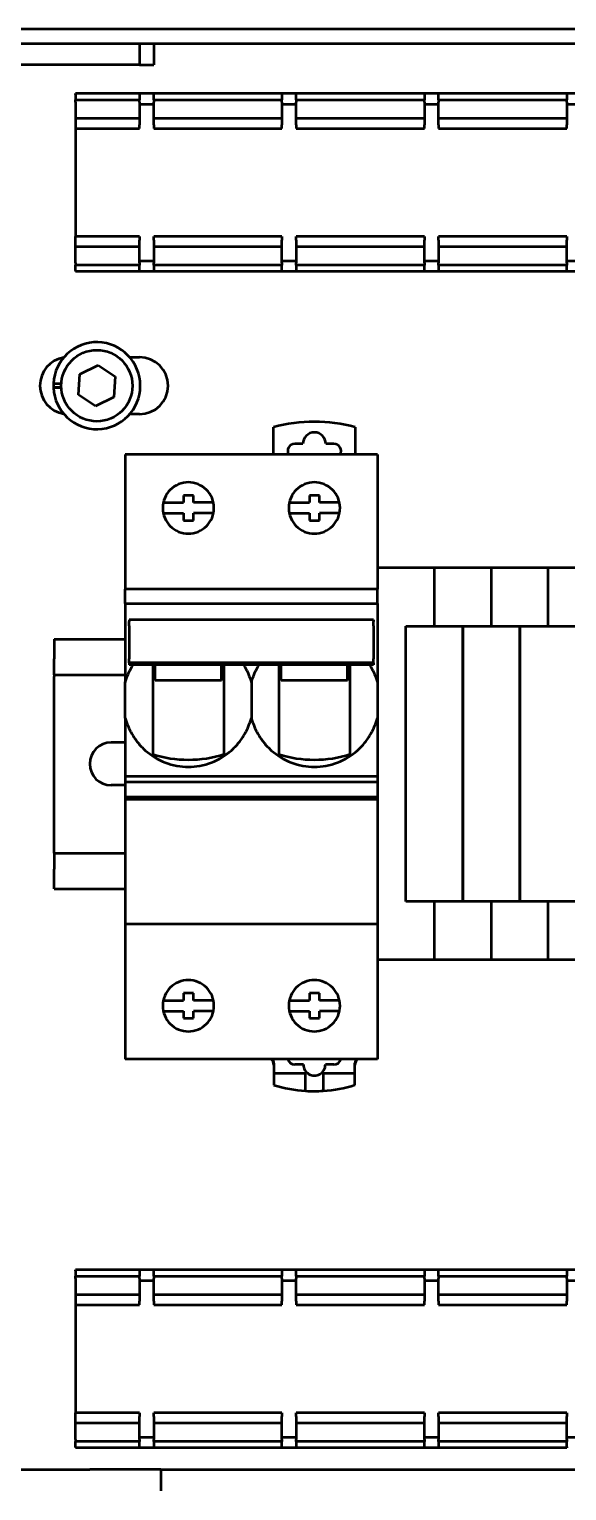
# Model space of a CAD drawing. Header units: millimetres. Extents: x 0 to 792, y -110 to 1285.
# Drawn here: x 173.9 to 249.4, y 246.3 to 451.3 of the extents above; entities that cross this region are included whole.
import ezdxf

# ---------------------------------------------------------------- set-up
doc = ezdxf.new("R2010")
doc.units = ezdxf.units.MM
doc.header["$LTSCALE"] = 1.333333
doc.layers.add('Visible (ISO)', color=7, linetype='Continuous', lineweight=50)

msp = doc.modelspace()

# ---------------------------------------------------------------- linework, layer by layer
at = {"layer": 'Visible (ISO)'}
for p, q in [((667.43, 451.26), (137.43, 451.26)), ((487.43, 451.26), (137.43, 451.26)), ((139.43, 449.26), (665.43, 449.26)), ((189.43, 449.26), (189.43, 446.26)), ((191.43, 449.26), (191.43, 446.26)), ((189.43, 446.26), (143.43, 446.26)), ((189.43, 446.26), (191.43, 446.26)), ((189.43, 442.26), (180.43, 442.26)), ((180.43, 442.11), (180.43, 442.26)), ((180.43, 442.11), (180.43, 441.34)), ((180.43, 441.05), (180.43, 441.34)), ((180.43, 441.34), (189.43, 441.34)), ((180.43, 441.05), (180.43, 438.76)), ((191.43, 442.26), (189.43, 442.26)), ((189.43, 442.11), (189.43, 442.26)), ((189.43, 442.11), (189.43, 441.34)), ((189.43, 441.05), (189.43, 441.34)), ((189.43, 441.05), (189.43, 438.76)), ((189.43, 440.76), (191.43, 440.76)), ((209.43, 442.26), (191.43, 442.26)), ((191.43, 442.26), (191.43, 442.11)), ((191.43, 441.34), (191.43, 442.11)), ((191.43, 441.34), (191.43, 441.05)), ((191.43, 441.34), (209.43, 441.34)), ((191.43, 438.76), (191.43, 441.05)), ((211.43, 442.26), (209.43, 442.26)), ((209.43, 442.11), (209.43, 442.26)), ((209.43, 442.11), (209.43, 441.34)), ((209.43, 441.05), (209.43, 441.34)), ((209.43, 441.05), (209.43, 438.76)), ((209.43, 440.76), (211.43, 440.76)), ((229.43, 442.26), (211.43, 442.26)), ((211.43, 442.26), (211.43, 442.11)), ((211.43, 441.34), (211.43, 442.11)), ((211.43, 441.34), (211.43, 441.05)), ((211.43, 441.34), (229.43, 441.34)), ((211.43, 438.76), (211.43, 441.05)), ((231.43, 442.26), (229.43, 442.26)), ((229.43, 442.11), (229.43, 442.26)), ((229.43, 442.11), (229.43, 441.34)), ((229.43, 441.05), (229.43, 441.34)), ((229.43, 441.05), (229.43, 438.76)), ((229.43, 440.76), (231.43, 440.76)), ((249.43, 442.26), (231.43, 442.26)), ((231.43, 442.26), (231.43, 442.11)), ((231.43, 441.34), (231.43, 442.11)), ((231.43, 441.34), (231.43, 441.05)), ((231.43, 441.34), (249.43, 441.34)), ((231.43, 438.76), (231.43, 441.05)), ((251.43, 442.26), (249.43, 442.26)), ((249.43, 442.11), (249.43, 442.26)), ((249.43, 442.11), (249.43, 441.34)), ((249.43, 441.05), (249.43, 441.34)), ((249.43, 441.05), (249.43, 438.76)), ((249.43, 440.76), (251.43, 440.76)), ((189.43, 438.76), (180.43, 438.76)), ((180.43, 438.76), (180.43, 437.84)), ((189.43, 438.76), (189.43, 437.84)), ((191.43, 437.84), (191.43, 438.76)), ((209.43, 438.76), (191.43, 438.76)), ((209.43, 438.76), (209.43, 437.84)), ((211.43, 437.84), (211.43, 438.76)), ((229.43, 438.76), (211.43, 438.76)), ((229.43, 438.76), (229.43, 437.84)), ((231.43, 437.84), (231.43, 438.76)), ((249.43, 438.76), (231.43, 438.76)), ((249.43, 438.76), (249.43, 437.84)), ((180.43, 437.84), (180.43, 437.34)), ((180.43, 437.34), (180.43, 422.17)), ((180.43, 437.34), (189.43, 437.34)), ((189.43, 437.34), (189.43, 437.84)), ((191.43, 437.84), (191.43, 437.34)), ((191.43, 437.34), (209.43, 437.34)), ((209.43, 437.34), (209.43, 437.84)), ((211.43, 437.84), (211.43, 437.34)), ((211.43, 437.34), (229.43, 437.34)), ((229.43, 437.34), (229.43, 437.84)), ((231.43, 437.84), (231.43, 437.34)), ((231.43, 437.34), (249.43, 437.34)), ((249.43, 437.34), (249.43, 437.84)), ((180.43, 421.67), (180.43, 422.17)), ((189.43, 422.17), (180.43, 422.17)), ((180.43, 420.76), (180.43, 421.67)), ((180.43, 418.47), (180.43, 420.76)), ((189.43, 420.76), (180.43, 420.76)), ((189.43, 422.17), (189.43, 421.67)), ((189.43, 420.76), (189.43, 421.67)), ((189.43, 418.47), (189.43, 420.76)), ((191.43, 421.67), (191.43, 422.17)), ((209.43, 422.17), (191.43, 422.17)), ((191.43, 421.67), (191.43, 420.76)), ((191.43, 420.76), (191.43, 418.47)), ((209.43, 420.76), (191.43, 420.76)), ((209.43, 422.17), (209.43, 421.67)), ((209.43, 420.76), (209.43, 421.67)), ((209.43, 418.47), (209.43, 420.76)), ((211.43, 421.67), (211.43, 422.17)), ((229.43, 422.17), (211.43, 422.17)), ((211.43, 421.67), (211.43, 420.76)), ((211.43, 420.76), (211.43, 418.47)), ((229.43, 420.76), (211.43, 420.76)), ((229.43, 422.17), (229.43, 421.67)), ((229.43, 420.76), (229.43, 421.67)), ((229.43, 418.47), (229.43, 420.76)), ((231.43, 421.67), (231.43, 422.17)), ((249.43, 422.17), (231.43, 422.17)), ((231.43, 421.67), (231.43, 420.76)), ((231.43, 420.76), (231.43, 418.47)), ((249.43, 420.76), (231.43, 420.76)), ((249.43, 422.17), (249.43, 421.67)), ((249.43, 420.76), (249.43, 421.67)), ((249.43, 418.47), (249.43, 420.76)), ((180.43, 418.47), (180.43, 418.17)), ((189.43, 418.76), (191.43, 418.76)), ((189.43, 418.47), (189.43, 418.17)), ((191.43, 418.17), (191.43, 418.47)), ((209.43, 418.76), (211.43, 418.76)), ((209.43, 418.47), (209.43, 418.17)), ((211.43, 418.17), (211.43, 418.47)), ((229.43, 418.76), (231.43, 418.76)), ((229.43, 418.47), (229.43, 418.17)), ((231.43, 418.17), (231.43, 418.47)), ((249.43, 418.76), (251.43, 418.76)), ((249.43, 418.47), (249.43, 418.17)), ((180.43, 417.41), (180.43, 418.17)), ((189.43, 418.17), (180.43, 418.17)), ((180.43, 417.41), (180.43, 417.26)), ((189.43, 417.26), (180.43, 417.26)), ((189.43, 417.41), (189.43, 418.17)), ((189.43, 417.41), (189.43, 417.26)), ((191.43, 417.26), (189.43, 417.26)), ((191.43, 418.17), (191.43, 417.41)), ((209.43, 418.17), (191.43, 418.17)), ((191.43, 417.26), (191.43, 417.41)), ((209.43, 417.26), (191.43, 417.26)), ((209.43, 417.41), (209.43, 418.17)), ((209.43, 417.41), (209.43, 417.26)), ((211.43, 417.26), (209.43, 417.26)), ((211.43, 418.17), (211.43, 417.41)), ((229.43, 418.17), (211.43, 418.17)), ((211.43, 417.26), (211.43, 417.41)), ((229.43, 417.26), (211.43, 417.26)), ((229.43, 417.41), (229.43, 418.17)), ((229.43, 417.41), (229.43, 417.26)), ((231.43, 417.26), (229.43, 417.26)), ((231.43, 418.17), (231.43, 417.41)), ((249.43, 418.17), (231.43, 418.17)), ((231.43, 417.26), (231.43, 417.41)), ((249.43, 417.26), (231.43, 417.26)), ((249.43, 417.41), (249.43, 418.17)), ((249.43, 417.41), (249.43, 417.26)), ((251.43, 417.26), (249.43, 417.26)), ((181.03, 402.87), (183.63, 404.14)), ((183.63, 404.14), (186.02, 402.53)), ((188.03, 405.26), (189.43, 405.26)), ((180.84, 399.99), (181.03, 402.87)), ((186.02, 402.53), (185.82, 399.65)), ((178.43, 401.02), (177.33, 401.02)), ((177.34, 401.57), (178.44, 401.56)), ((178.44, 400.96), (177.34, 400.97)), ((183.23, 398.38), (180.84, 399.99)), ((185.82, 399.65), (183.23, 398.38)), ((189.43, 397.26), (188.03, 397.26)), ((208.23, 391.61), (208.23, 395.44)), ((219.73, 395.44), (219.73, 391.61)), ((187.43, 391.61), (187.43, 372.72)), ((222.83, 391.61), (187.43, 391.61)), ((212.38, 393.11), (211.23, 393.11)), ((216.73, 393.11), (215.58, 393.11)), ((222.83, 391.61), (222.83, 372.72)), ((195.58, 385.86), (195.58, 384.86)), ((196.98, 385.86), (195.58, 385.86)), ((196.98, 384.86), (196.98, 385.86)), ((213.28, 385.86), (213.28, 384.86)), ((214.68, 385.86), (213.28, 385.86)), ((214.68, 384.86), (214.68, 385.86)), ((192.76, 384.86), (195.58, 384.86)), ((192.76, 383.36), (195.58, 383.36)), ((195.58, 383.36), (195.58, 382.36)), ((199.8, 384.86), (196.98, 384.86)), ((199.8, 383.36), (196.98, 383.36)), ((196.98, 382.36), (196.98, 383.36)), ((210.46, 384.86), (213.28, 384.86)), ((210.46, 383.36), (213.28, 383.36)), ((213.28, 383.36), (213.28, 382.36)), ((217.5, 384.86), (214.68, 384.86)), ((217.5, 383.36), (214.68, 383.36)), ((214.68, 382.36), (214.68, 383.36)), ((195.58, 382.36), (196.98, 382.36)), ((213.28, 382.36), (214.68, 382.36)), ((230.83, 375.71), (222.83, 375.71)), ((230.83, 367.51), (230.83, 375.71)), ((238.83, 375.71), (230.83, 375.71)), ((230.83, 367.51), (230.83, 375.71)), ((238.83, 367.51), (238.83, 375.71)), ((246.83, 375.71), (238.83, 375.71)), ((238.83, 367.51), (238.83, 375.71)), ((246.83, 367.51), (246.83, 375.71)), ((254.83, 375.71), (246.83, 375.71)), ((246.83, 367.51), (246.83, 375.71)), ((187.43, 370.71), (187.43, 372.72)), ((222.83, 372.72), (187.43, 372.72)), ((222.83, 370.71), (222.83, 372.72)), ((187.43, 370.71), (187.43, 359.63)), ((187.43, 370.71), (222.83, 370.71)), ((222.83, 370.71), (222.83, 359.63)), ((187.98, 368.4), (187.98, 368.19)), ((222.28, 368.4), (187.98, 368.4)), ((187.98, 367.56), (187.98, 368.19)), ((187.98, 367.56), (187.98, 362.96)), ((222.28, 368.4), (222.28, 368.19)), ((222.28, 367.56), (222.28, 368.19)), ((222.28, 367.56), (222.28, 362.96)), ((226.83, 367.51), (234.83, 367.51)), ((226.83, 328.91), (226.83, 367.51)), ((234.83, 367.51), (234.83, 328.91)), ((234.83, 367.51), (242.83, 367.51)), ((234.83, 328.91), (234.83, 367.51)), ((242.83, 367.51), (242.83, 328.91)), ((242.83, 367.51), (250.83, 367.51)), ((242.83, 328.91), (242.83, 367.51)), ((177.43, 365.71), (187.43, 365.71)), ((177.43, 365.71), (177.43, 362.96)), ((177.43, 360.71), (177.43, 362.96)), ((187.98, 362.39), (187.98, 362.96)), ((222.28, 362.39), (222.28, 362.96)), ((187.98, 362.39), (187.98, 362.12)), ((222.28, 362.39), (187.98, 362.39)), ((222.28, 362.12), (187.98, 362.12)), ((191.28, 362.12), (191.28, 349.57)), ((191.63, 359.91), (191.63, 362.12)), ((200.93, 359.91), (200.93, 362.12)), ((201.28, 362.12), (201.28, 349.57)), ((208.98, 362.12), (208.98, 349.57)), ((209.33, 359.91), (209.33, 362.12)), ((218.63, 359.91), (218.63, 362.12)), ((218.98, 362.12), (218.98, 349.57)), ((222.28, 362.39), (222.28, 362.12)), ((177.43, 360.71), (187.43, 360.71)), ((177.43, 360.71), (177.43, 360.46)), ((177.43, 335.96), (177.43, 360.46)), ((187.43, 354.63), (187.43, 359.63)), ((200.93, 359.91), (191.63, 359.91)), ((205.13, 359.63), (205.13, 354.63)), ((218.63, 359.91), (209.33, 359.91)), ((222.83, 359.63), (222.83, 354.63)), ((187.43, 354.63), (187.43, 346.51)), ((222.83, 354.63), (222.83, 346.51)), ((187.43, 351.21), (185.43, 351.21)), ((187.43, 346.51), (187.43, 345.71)), ((187.43, 346.51), (222.83, 346.51)), ((222.83, 346.51), (222.83, 345.71)), ((187.43, 345.21), (185.43, 345.21)), ((187.43, 345.71), (187.43, 343.61)), ((187.43, 345.71), (222.83, 345.71)), ((222.83, 345.71), (222.83, 343.61)), ((187.43, 343.61), (187.43, 343.21)), ((187.43, 343.61), (222.83, 343.61)), ((187.43, 343.21), (187.43, 325.71)), ((222.83, 343.21), (187.43, 343.21)), ((222.83, 343.61), (222.83, 343.21)), ((222.83, 343.21), (222.83, 325.71)), ((177.43, 335.71), (177.43, 335.96)), ((177.43, 335.71), (177.43, 333.46)), ((177.43, 335.71), (187.43, 335.71)), ((177.43, 330.71), (177.43, 333.46)), ((177.43, 330.71), (187.43, 330.71)), ((234.83, 328.91), (226.83, 328.91)), ((230.83, 320.71), (230.83, 328.91)), ((230.83, 320.71), (230.83, 328.91)), ((242.83, 328.91), (234.83, 328.91)), ((238.83, 320.71), (238.83, 328.91)), ((238.83, 320.71), (238.83, 328.91)), ((250.83, 328.91), (242.83, 328.91)), ((246.83, 320.71), (246.83, 328.91)), ((246.83, 320.71), (246.83, 328.91)), ((187.43, 325.71), (187.43, 306.81)), ((222.83, 325.71), (187.43, 325.71)), ((222.83, 325.71), (222.83, 306.81)), ((230.83, 320.71), (222.83, 320.71)), ((238.83, 320.71), (230.83, 320.71)), ((246.83, 320.71), (238.83, 320.71)), ((254.83, 320.71), (246.83, 320.71)), ((195.58, 316.04), (195.58, 315.04)), ((196.98, 316.04), (195.58, 316.04)), ((196.98, 315.04), (196.98, 316.04)), ((213.28, 316.04), (213.28, 315.04)), ((214.68, 316.04), (213.28, 316.04)), ((214.68, 315.04), (214.68, 316.04)), ((192.76, 315.04), (195.58, 315.04)), ((199.8, 315.04), (196.98, 315.04)), ((210.46, 315.04), (213.28, 315.04)), ((217.5, 315.04), (214.68, 315.04)), ((192.76, 313.54), (195.58, 313.54)), ((195.58, 313.54), (195.58, 312.54)), ((195.58, 312.54), (196.98, 312.54)), ((199.8, 313.54), (196.98, 313.54)), ((196.98, 312.54), (196.98, 313.54)), ((210.46, 313.54), (213.28, 313.54)), ((213.28, 313.54), (213.28, 312.54)), ((213.28, 312.54), (214.68, 312.54)), ((217.5, 313.54), (214.68, 313.54)), ((214.68, 312.54), (214.68, 313.54)), ((222.83, 306.81), (187.43, 306.81)), ((208.28, 306.24), (208.28, 304.81)), ((212.43, 306.04), (211.23, 306.04)), ((216.73, 306.04), (215.53, 306.04)), ((219.68, 304.81), (219.68, 306.24)), ((212.73, 304.81), (208.28, 304.81)), ((212.73, 304.81), (208.28, 304.81)), ((208.28, 304.81), (208.28, 303.16)), ((208.28, 304.81), (208.28, 304.81)), ((212.73, 304.81), (212.73, 304.81)), ((212.73, 302.35), (212.73, 304.81)), ((219.68, 304.81), (215.23, 304.81)), ((219.68, 304.81), (215.23, 304.81)), ((215.23, 304.81), (215.23, 302.35)), ((215.23, 304.81), (215.23, 304.81)), ((219.68, 303.17), (219.68, 304.81)), ((219.68, 304.81), (219.68, 304.81)), ((189.43, 277.26), (180.43, 277.26)), ((180.43, 277.11), (180.43, 277.26)), ((180.43, 277.11), (180.43, 276.34)), ((191.43, 277.26), (189.43, 277.26)), ((189.43, 277.11), (189.43, 277.26)), ((189.43, 277.11), (189.43, 276.34)), ((209.43, 277.26), (191.43, 277.26)), ((191.43, 277.26), (191.43, 277.11)), ((191.43, 276.34), (191.43, 277.11)), ((211.43, 277.26), (209.43, 277.26)), ((209.43, 277.11), (209.43, 277.26)), ((209.43, 277.11), (209.43, 276.34)), ((229.43, 277.26), (211.43, 277.26)), ((211.43, 277.26), (211.43, 277.11)), ((211.43, 276.34), (211.43, 277.11)), ((231.43, 277.26), (229.43, 277.26)), ((229.43, 277.11), (229.43, 277.26)), ((229.43, 277.11), (229.43, 276.34)), ((249.43, 277.26), (231.43, 277.26)), ((231.43, 277.26), (231.43, 277.11)), ((231.43, 276.34), (231.43, 277.11)), ((251.43, 277.26), (249.43, 277.26)), ((249.43, 277.11), (249.43, 277.26)), ((249.43, 277.11), (249.43, 276.34)), ((180.43, 276.05), (180.43, 276.34)), ((180.43, 276.34), (189.43, 276.34)), ((180.43, 276.05), (180.43, 273.76)), ((189.43, 276.05), (189.43, 276.34)), ((189.43, 276.05), (189.43, 273.76)), ((189.43, 275.76), (191.43, 275.76)), ((191.43, 276.34), (191.43, 276.05)), ((191.43, 276.34), (209.43, 276.34)), ((191.43, 273.76), (191.43, 276.05)), ((209.43, 276.05), (209.43, 276.34)), ((209.43, 276.05), (209.43, 273.76)), ((209.43, 275.76), (211.43, 275.76)), ((211.43, 276.34), (211.43, 276.05)), ((211.43, 276.34), (229.43, 276.34)), ((211.43, 273.76), (211.43, 276.05)), ((229.43, 276.05), (229.43, 276.34)), ((229.43, 276.05), (229.43, 273.76)), ((229.43, 275.76), (231.43, 275.76)), ((231.43, 276.34), (231.43, 276.05)), ((231.43, 276.34), (249.43, 276.34)), ((231.43, 273.76), (231.43, 276.05)), ((249.43, 276.05), (249.43, 276.34)), ((249.43, 276.05), (249.43, 273.76)), ((249.43, 275.76), (251.43, 275.76)), ((189.43, 273.76), (180.43, 273.76)), ((180.43, 273.76), (180.43, 272.84)), ((180.43, 272.84), (180.43, 272.34)), ((189.43, 273.76), (189.43, 272.84)), ((189.43, 272.34), (189.43, 272.84)), ((191.43, 272.84), (191.43, 273.76)), ((209.43, 273.76), (191.43, 273.76)), ((191.43, 272.84), (191.43, 272.34)), ((209.43, 273.76), (209.43, 272.84)), ((209.43, 272.34), (209.43, 272.84)), ((211.43, 272.84), (211.43, 273.76)), ((229.43, 273.76), (211.43, 273.76)), ((211.43, 272.84), (211.43, 272.34)), ((229.43, 273.76), (229.43, 272.84)), ((229.43, 272.34), (229.43, 272.84)), ((231.43, 272.84), (231.43, 273.76)), ((249.43, 273.76), (231.43, 273.76)), ((231.43, 272.84), (231.43, 272.34)), ((249.43, 273.76), (249.43, 272.84)), ((249.43, 272.34), (249.43, 272.84)), ((180.43, 272.34), (180.43, 257.17)), ((180.43, 272.34), (189.43, 272.34)), ((191.43, 272.34), (209.43, 272.34)), ((211.43, 272.34), (229.43, 272.34)), ((231.43, 272.34), (249.43, 272.34)), ((180.43, 256.67), (180.43, 257.17)), ((189.43, 257.17), (180.43, 257.17)), ((180.43, 255.76), (180.43, 256.67)), ((189.43, 257.17), (189.43, 256.67)), ((189.43, 255.76), (189.43, 256.67)), ((191.43, 256.67), (191.43, 257.17)), ((209.43, 257.17), (191.43, 257.17)), ((191.43, 256.67), (191.43, 255.76)), ((209.43, 257.17), (209.43, 256.67)), ((209.43, 255.76), (209.43, 256.67)), ((211.43, 256.67), (211.43, 257.17)), ((229.43, 257.17), (211.43, 257.17)), ((211.43, 256.67), (211.43, 255.76)), ((229.43, 257.17), (229.43, 256.67)), ((229.43, 255.76), (229.43, 256.67)), ((231.43, 256.67), (231.43, 257.17)), ((249.43, 257.17), (231.43, 257.17)), ((231.43, 256.67), (231.43, 255.76)), ((249.43, 257.17), (249.43, 256.67)), ((249.43, 255.76), (249.43, 256.67)), ((180.43, 253.47), (180.43, 255.76)), ((189.43, 255.76), (180.43, 255.76)), ((189.43, 253.47), (189.43, 255.76)), ((191.43, 255.76), (191.43, 253.47)), ((209.43, 255.76), (191.43, 255.76)), ((209.43, 253.47), (209.43, 255.76)), ((211.43, 255.76), (211.43, 253.47)), ((229.43, 255.76), (211.43, 255.76)), ((229.43, 253.47), (229.43, 255.76)), ((231.43, 255.76), (231.43, 253.47)), ((249.43, 255.76), (231.43, 255.76)), ((249.43, 253.47), (249.43, 255.76)), ((180.43, 253.47), (180.43, 253.17)), ((180.43, 252.41), (180.43, 253.17)), ((189.43, 253.17), (180.43, 253.17)), ((180.43, 252.41), (180.43, 252.26)), ((189.43, 252.26), (180.43, 252.26)), ((189.43, 253.76), (191.43, 253.76)), ((189.43, 253.47), (189.43, 253.17)), ((189.43, 252.41), (189.43, 253.17)), ((189.43, 252.41), (189.43, 252.26)), ((191.43, 252.26), (189.43, 252.26)), ((191.43, 253.17), (191.43, 253.47)), ((191.43, 253.17), (191.43, 252.41)), ((209.43, 253.17), (191.43, 253.17)), ((191.43, 252.26), (191.43, 252.41)), ((209.43, 252.26), (191.43, 252.26)), ((209.43, 253.76), (211.43, 253.76)), ((209.43, 253.47), (209.43, 253.17)), ((209.43, 252.41), (209.43, 253.17)), ((209.43, 252.41), (209.43, 252.26)), ((211.43, 252.26), (209.43, 252.26)), ((211.43, 253.17), (211.43, 253.47)), ((211.43, 253.17), (211.43, 252.41)), ((229.43, 253.17), (211.43, 253.17)), ((211.43, 252.26), (211.43, 252.41)), ((229.43, 252.26), (211.43, 252.26)), ((229.43, 253.76), (231.43, 253.76)), ((229.43, 253.47), (229.43, 253.17)), ((229.43, 252.41), (229.43, 253.17)), ((229.43, 252.41), (229.43, 252.26)), ((231.43, 252.26), (229.43, 252.26)), ((231.43, 253.17), (231.43, 253.47)), ((231.43, 253.17), (231.43, 252.41)), ((249.43, 253.17), (231.43, 253.17)), ((231.43, 252.26), (231.43, 252.41)), ((249.43, 252.26), (231.43, 252.26)), ((249.43, 253.76), (251.43, 253.76)), ((249.43, 253.47), (249.43, 253.17)), ((249.43, 252.41), (249.43, 253.17)), ((249.43, 252.41), (249.43, 252.26)), ((164.43, 249.26), (182.43, 249.26)), ((192.43, 249.26), (182.43, 249.26)), ((192.43, 249.26), (202.43, 249.26)), ((192.43, 249.26), (192.43, 246.26)), ((202.43, 249.26), (662.43, 249.26))]:
    msp.add_line(p, q, dxfattribs=at)
msp.add_circle((183.43, 401.26), 5, dxfattribs=at)
for centre, radius, start, end in [((183.43, 401.26), 6.1, 182.7573, 177.1193), ((179.43, 401.26), 4, 99.3702, 260.6298), ((189.43, 401.26), 4, 270, 90), ((183.43, 401.26), 6.1, 177.1193, 182.2491), ((183.43, 401.26), 6, 182.2876, 182.8043), ((213.98, 374.21), 22, 74.849, 105.151), ((213.98, 393.11), 1.6, 0, 180), ((211.23, 392.11), 1, 90, 210), ((216.73, 392.11), 1, 330, 90), ((185.43, 348.21), 3, 90, 270)]:
    msp.add_arc(centre, radius, start, end, dxfattribs=at)
for centre, major_axis, ratio, start_param, end_param in [((196.28, 355.39), (-10.67, 0), 0.617722, 1.083289, 2.058304), ((213.98, 355.39), (-10.67, 0), 0.617722, 1.083289, 2.058304), ((207.28, 306.02), (1, 0), 0.99757, 0, 0.916798), ((207.28, 306.24), (0, -1), 0.997493, 1.570796, 2.171827), ((211.23, 307.04), (0, -1), 0.997493, 4.949101, 6.283185), ((213.98, 306.04), (0, -1.55), 0.997493, 4.712389, 7.853982), ((216.73, 307.04), (0, -1), 0.997493, 0, 1.334085), ((220.68, 306.02), (-1, 0), 0.99757, 5.366387, 6.283185), ((220.68, 306.24), (0, -1), 0.997493, 4.111358, 4.712389), ((213.96, 321.66), (19.35, 0), 0.999999, 4.414526, 4.648843), ((213.96, 321.66), (-19.35, 0), 0.999999, 1.50725, 1.63654), ((213.96, 321.66), (19.35, 0), 0.999999, 4.778133, 5.012547)]:
    msp.add_ellipse(centre, major_axis=major_axis, ratio=ratio, start_param=start_param, end_param=end_param, dxfattribs=at)
for points, knots in [([(196.28, 380.51), (195.83, 380.51), (195.34, 380.6), (194.46, 380.97), (194.05, 381.24), (193.41, 381.88), (193.14, 382.29), (192.77, 383.18), (192.68, 383.66), (192.68, 384.56), (192.77, 385.04), (193.14, 385.93), (193.41, 386.34), (194.05, 386.98), (194.46, 387.25), (195.34, 387.62), (195.83, 387.71), (196.28, 387.71), (196.73, 387.71), (197.21, 387.62), (198.1, 387.25), (198.5, 386.98), (199.14, 386.34), (199.42, 385.93), (199.79, 385.04), (199.88, 384.56), (199.88, 383.66), (199.79, 383.18), (199.42, 382.29), (199.14, 381.88), (198.5, 381.24), (198.1, 380.97), (197.21, 380.6), (196.73, 380.51), (196.28, 380.51)], [-1.086857, -1.086857, -1.086857, -1.086857, -0.95128, -0.95128, -0.815703, -0.815703, -0.679698, -0.679698, -0.543692, -0.543692, -0.407447, -0.407447, -0.271202, -0.271202, -0.135601, -0.135601, 0, 0, 0, 0.135601, 0.135601, 0.271202, 0.271202, 0.407447, 0.407447, 0.543692, 0.543692, 0.679698, 0.679698, 0.815703, 0.815703, 0.95128, 0.95128, 1.086857, 1.086857, 1.086857, 1.086857]), ([(213.98, 387.71), (214.43, 387.71), (214.91, 387.62), (215.8, 387.25), (216.2, 386.98), (216.84, 386.34), (217.12, 385.93), (217.49, 385.04), (217.58, 384.56), (217.58, 383.66), (217.49, 383.18), (217.12, 382.29), (216.84, 381.88), (216.2, 381.24), (215.8, 380.97), (214.91, 380.6), (214.43, 380.51), (213.53, 380.51), (213.04, 380.6), (212.16, 380.97), (211.75, 381.24), (211.11, 381.88), (210.84, 382.29), (210.47, 383.18), (210.38, 383.66), (210.38, 384.56), (210.47, 385.04), (210.84, 385.93), (211.11, 386.34), (211.75, 386.98), (212.16, 387.25), (213.04, 387.62), (213.53, 387.71), (213.98, 387.71)], [0, 0, 0, 0, 0.135601, 0.135601, 0.271202, 0.271202, 0.407447, 0.407447, 0.543692, 0.543692, 0.679698, 0.679698, 0.815703, 0.815703, 0.95128, 0.95128, 1.086857, 1.086857, 1.222434, 1.222434, 1.358011, 1.358011, 1.494016, 1.494016, 1.630022, 1.630022, 1.766267, 1.766267, 1.902512, 1.902512, 2.038113, 2.038113, 2.173714, 2.173714, 2.173714, 2.173714]), ([(187.43, 359.63), (187.64, 360.41), (187.96, 361.16), (188.39, 361.91), (188.45, 362.01), (188.52, 362.12)], [4.3898452, 4.3898452, 4.3898452, 4.3898452, 4.61508, 4.61508, 4.6501072, 4.6501072, 4.6501072, 4.6501072]), ([(204.04, 362.12), (204.1, 362.01), (204.16, 361.91), (204.59, 361.16), (204.91, 360.41), (205.13, 359.63)], [6.4158854, 6.4158854, 6.4158854, 6.4158854, 6.4509126, 6.4509126, 6.6761475, 6.6761475, 6.6761475, 6.6761475]), ([(205.13, 359.63), (205.34, 360.41), (205.66, 361.16), (206.09, 361.91), (206.15, 362.01), (206.22, 362.12)], [4.3898452, 4.3898452, 4.3898452, 4.3898452, 4.61508, 4.61508, 4.6501072, 4.6501072, 4.6501072, 4.6501072]), ([(221.74, 362.12), (221.8, 362.01), (221.86, 361.91), (222.29, 361.16), (222.61, 360.41), (222.83, 359.63)], [6.4158854, 6.4158854, 6.4158854, 6.4158854, 6.4509126, 6.4509126, 6.6761475, 6.6761475, 6.6761475, 6.6761475]), ([(187.43, 354.63), (187.64, 353.85), (187.96, 353.1), (188.57, 352.03), (188.86, 351.6), (189.51, 350.8), (189.87, 350.43), (191.01, 349.41), (191.99, 348.8), (194.09, 347.99), (195.22, 347.79), (197.34, 347.79), (198.47, 347.99), (200.57, 348.8), (201.55, 349.41), (202.69, 350.43), (203.05, 350.8), (203.7, 351.6), (203.99, 352.03), (204.59, 353.1), (204.91, 353.85), (205.13, 354.63)], [-3.909649, -3.909649, -3.909649, -3.909649, -3.684414, -3.684414, -3.542438, -3.542438, -3.400462, -3.400462, -3.08348, -3.08348, -2.766498, -2.766498, -2.449516, -2.449516, -2.132535, -2.132535, -1.990558, -1.990558, -1.848582, -1.848582, -1.623347, -1.623347, -1.623347, -1.623347]), ([(205.13, 354.63), (205.34, 353.85), (205.66, 353.1), (206.27, 352.03), (206.56, 351.6), (207.21, 350.8), (207.57, 350.43), (208.71, 349.41), (209.69, 348.8), (211.79, 347.99), (212.92, 347.79), (215.04, 347.79), (216.17, 347.99), (218.27, 348.8), (219.25, 349.41), (220.39, 350.43), (220.75, 350.8), (221.4, 351.6), (221.69, 352.03), (222.29, 353.1), (222.61, 353.85), (222.83, 354.63)], [-3.909649, -3.909649, -3.909649, -3.909649, -3.684414, -3.684414, -3.542438, -3.542438, -3.400462, -3.400462, -3.08348, -3.08348, -2.766498, -2.766498, -2.449516, -2.449516, -2.132535, -2.132535, -1.990558, -1.990558, -1.848582, -1.848582, -1.623347, -1.623347, -1.623347, -1.623347]), ([(196.28, 310.69), (195.83, 310.69), (195.34, 310.78), (194.46, 311.15), (194.05, 311.42), (193.41, 312.06), (193.14, 312.47), (192.77, 313.35), (192.68, 313.84), (192.68, 314.74), (192.77, 315.22), (193.14, 316.11), (193.41, 316.52), (194.05, 317.16), (194.46, 317.43), (195.34, 317.8), (195.83, 317.89), (196.28, 317.89), (196.73, 317.89), (197.21, 317.8), (198.1, 317.43), (198.5, 317.16), (199.14, 316.52), (199.42, 316.11), (199.79, 315.22), (199.88, 314.74), (199.88, 313.84), (199.79, 313.35), (199.42, 312.47), (199.14, 312.06), (198.5, 311.42), (198.1, 311.15), (197.21, 310.78), (196.73, 310.69), (196.28, 310.69)], [-1.086864, -1.086864, -1.086864, -1.086864, -0.951263, -0.951263, -0.815662, -0.815662, -0.679415, -0.679415, -0.543168, -0.543168, -0.407161, -0.407161, -0.271154, -0.271154, -0.135577, -0.135577, 0, 0, 0, 0.135577, 0.135577, 0.271154, 0.271154, 0.407161, 0.407161, 0.543168, 0.543168, 0.679415, 0.679415, 0.815662, 0.815662, 0.951263, 0.951263, 1.086864, 1.086864, 1.086864, 1.086864]), ([(213.98, 310.69), (213.53, 310.69), (213.04, 310.78), (212.16, 311.15), (211.75, 311.42), (211.11, 312.06), (210.84, 312.47), (210.47, 313.35), (210.38, 313.84), (210.38, 314.74), (210.47, 315.22), (210.84, 316.11), (211.11, 316.52), (211.75, 317.16), (212.16, 317.43), (213.04, 317.8), (213.53, 317.89), (213.98, 317.89), (214.43, 317.89), (214.91, 317.8), (215.8, 317.43), (216.2, 317.16), (216.84, 316.52), (217.12, 316.11), (217.49, 315.22), (217.58, 314.74), (217.58, 313.84), (217.49, 313.35), (217.12, 312.47), (216.84, 312.06), (216.2, 311.42), (215.8, 311.15), (214.91, 310.78), (214.43, 310.69), (213.98, 310.69)], [-1.086864, -1.086864, -1.086864, -1.086864, -0.951263, -0.951263, -0.815662, -0.815662, -0.679415, -0.679415, -0.543168, -0.543168, -0.407161, -0.407161, -0.271154, -0.271154, -0.135577, -0.135577, 0, 0, 0, 0.135577, 0.135577, 0.271154, 0.271154, 0.407161, 0.407161, 0.543168, 0.543168, 0.679415, 0.679415, 0.815662, 0.815662, 0.951263, 0.951263, 1.086864, 1.086864, 1.086864, 1.086864])]:
    msp.add_open_spline(points, degree=3, knots=knots, dxfattribs=at)

doc.saveas('drawing.dxf')
